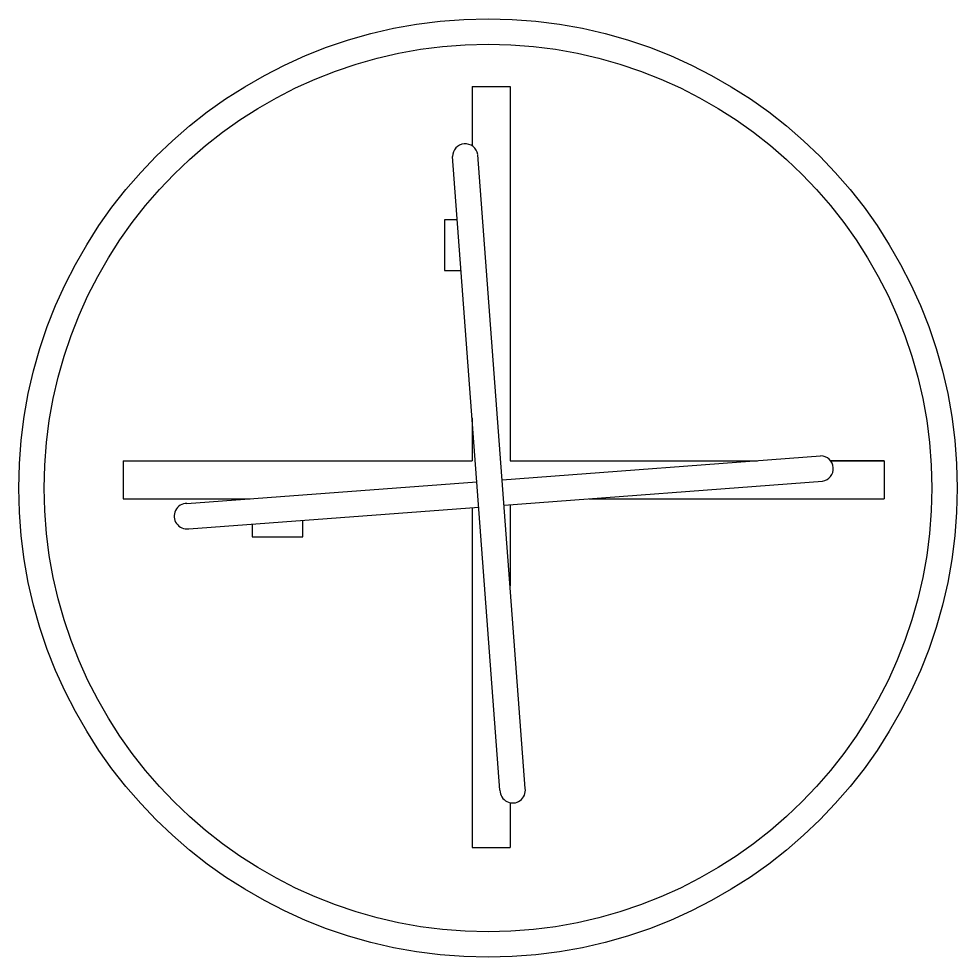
# Model space of a CAD drawing. Header units: millimetres. Extents: x 16599 to 16606.4, y 17445 to 17452.4.
import ezdxf

# ---------------------------------------------------------------- set-up
doc = ezdxf.new("R2010")
doc.units = ezdxf.units.MM
doc.header["$LTSCALE"] = 0.5
doc.layers.add('CeilingLight', color=4, linetype='Continuous')

# ---------------------------------------------------------------- blocks, each defined once
blk = doc.blocks.new('SM_L')
at = {"layer": 'CeilingLight'}
for p, q in [((-0.1259, 3.1655), (-0.1259, 2.6978)), ((-0.1259, 3.1655), (0.1741, 3.1655)), ((0.1741, 3.1655), (0.1741, 0.2155)), ((-0.1259, 0.5535), (-0.1259, 0.2155)), ((-2.8759, 0.2155), (-0.1259, 0.2155)), ((-2.8759, 0.2155), (-2.8759, -0.0845)), ((0.1741, 0.2155), (2.1241, 0.2155)), ((2.7008, 0.2155), (3.1241, 0.2155)), ((3.1241, 0.2155), (2.7008, 0.2155)), ((3.1241, 0.2155), (3.1241, -0.0845)), ((-2.8759, -0.0845), (-1.8759, -0.0845)), ((0.1741, -0.1313), (0.1741, -0.7724)), ((0.7983, -0.0845), (3.1241, -0.0845)), ((-0.1259, -0.1538), (-0.1259, -2.8345)), ((0.1741, -2.4819), (0.1741, -2.8345)), ((-0.1259, -2.8345), (0.1741, -2.8345))]:
    blk.add_line(p, q, dxfattribs=at)
at = {"layer": 'CeilingLight', "color": 2}
for p, q in [((0.0944, -2.3837), (-0.2804, 2.6135)), ((0.2938, -2.3688), (-0.0809, 2.6284)), ((-0.2427, 2.1149), (-0.3427, 2.1149)), ((-0.3427, 2.1149), (-0.3427, 1.7149)), ((-0.3427, 1.7149), (-0.213, 1.7149)), ((0.1113, 0.0645), (2.6227, 0.2529)), ((-2.3745, -0.1219), (-0.0881, 0.0496)), ((0.1263, -0.1349), (2.6377, 0.0534)), ((-2.3595, -0.3214), (-0.0731, -0.1499)), ((-1.8609, -0.2841), (-1.8609, -0.3841)), ((-1.4609, -0.3841), (-1.4609, -0.254)), ((-1.8609, -0.3841), (-1.4609, -0.3841))]:
    blk.add_line(p, q, dxfattribs=at)
at = {"layer": 'CeilingLight'}
for radius in [3.7, 3.5]:
    blk.add_circle((0, 0), radius, dxfattribs=at)
at = {"layer": 'CeilingLight', "color": 2}
for centre, start, end in [((-0.1801, 2.6135), 8.57831, 180), ((2.6227, 0.1526), 278.57831, 90), ((-2.3745, -0.2222), 90, 278.57831), ((0.1947, -2.3837), 180, 8.57831)]:
    blk.add_arc(centre, 0.1003, start, end, dxfattribs=at)

msp = doc.modelspace()

# ---------------------------------------------------------------- block references
at = {"layer": 'CeilingLight'}
msp.add_blockref('SM_L', (16602.7, 17448.7), dxfattribs=at)

doc.saveas('drawing.dxf')
